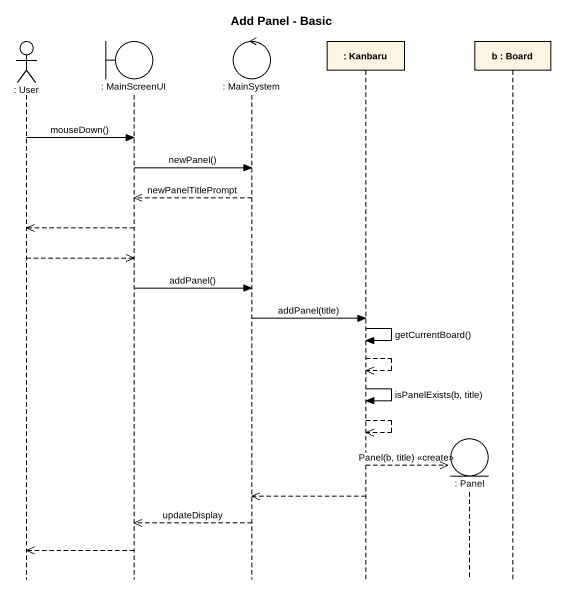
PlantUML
@startuml
title Add Panel - Basic
hide footbox
actor ": User" as User
boundary ": MainScreenUI" as MainScreenUI
control ": MainSystem" as MainSystem
participant ": Kanbaru" as Kanbaru
entity ": Panel" as Panel
participant "b : Board" as b_Board

User -> MainScreenUI : mouseDown()
MainScreenUI -> MainSystem : newPanel()
MainSystem -->> MainScreenUI : newPanelTitlePrompt
MainScreenUI -->> User
User -->> MainScreenUI
MainScreenUI -> MainSystem : addPanel()
MainSystem -> Kanbaru : addPanel(title)
Kanbaru -> Kanbaru : getCurrentBoard()
Kanbaru -->> Kanbaru
Kanbaru -> Kanbaru : isPanelExists(b, title)
Kanbaru -->> Kanbaru
Kanbaru -->> Panel ** : Panel(b, title) <<create>>
Kanbaru -->> MainSystem
MainSystem -->> MainScreenUI : updateDisplay
MainScreenUI -->> User
@enduml
